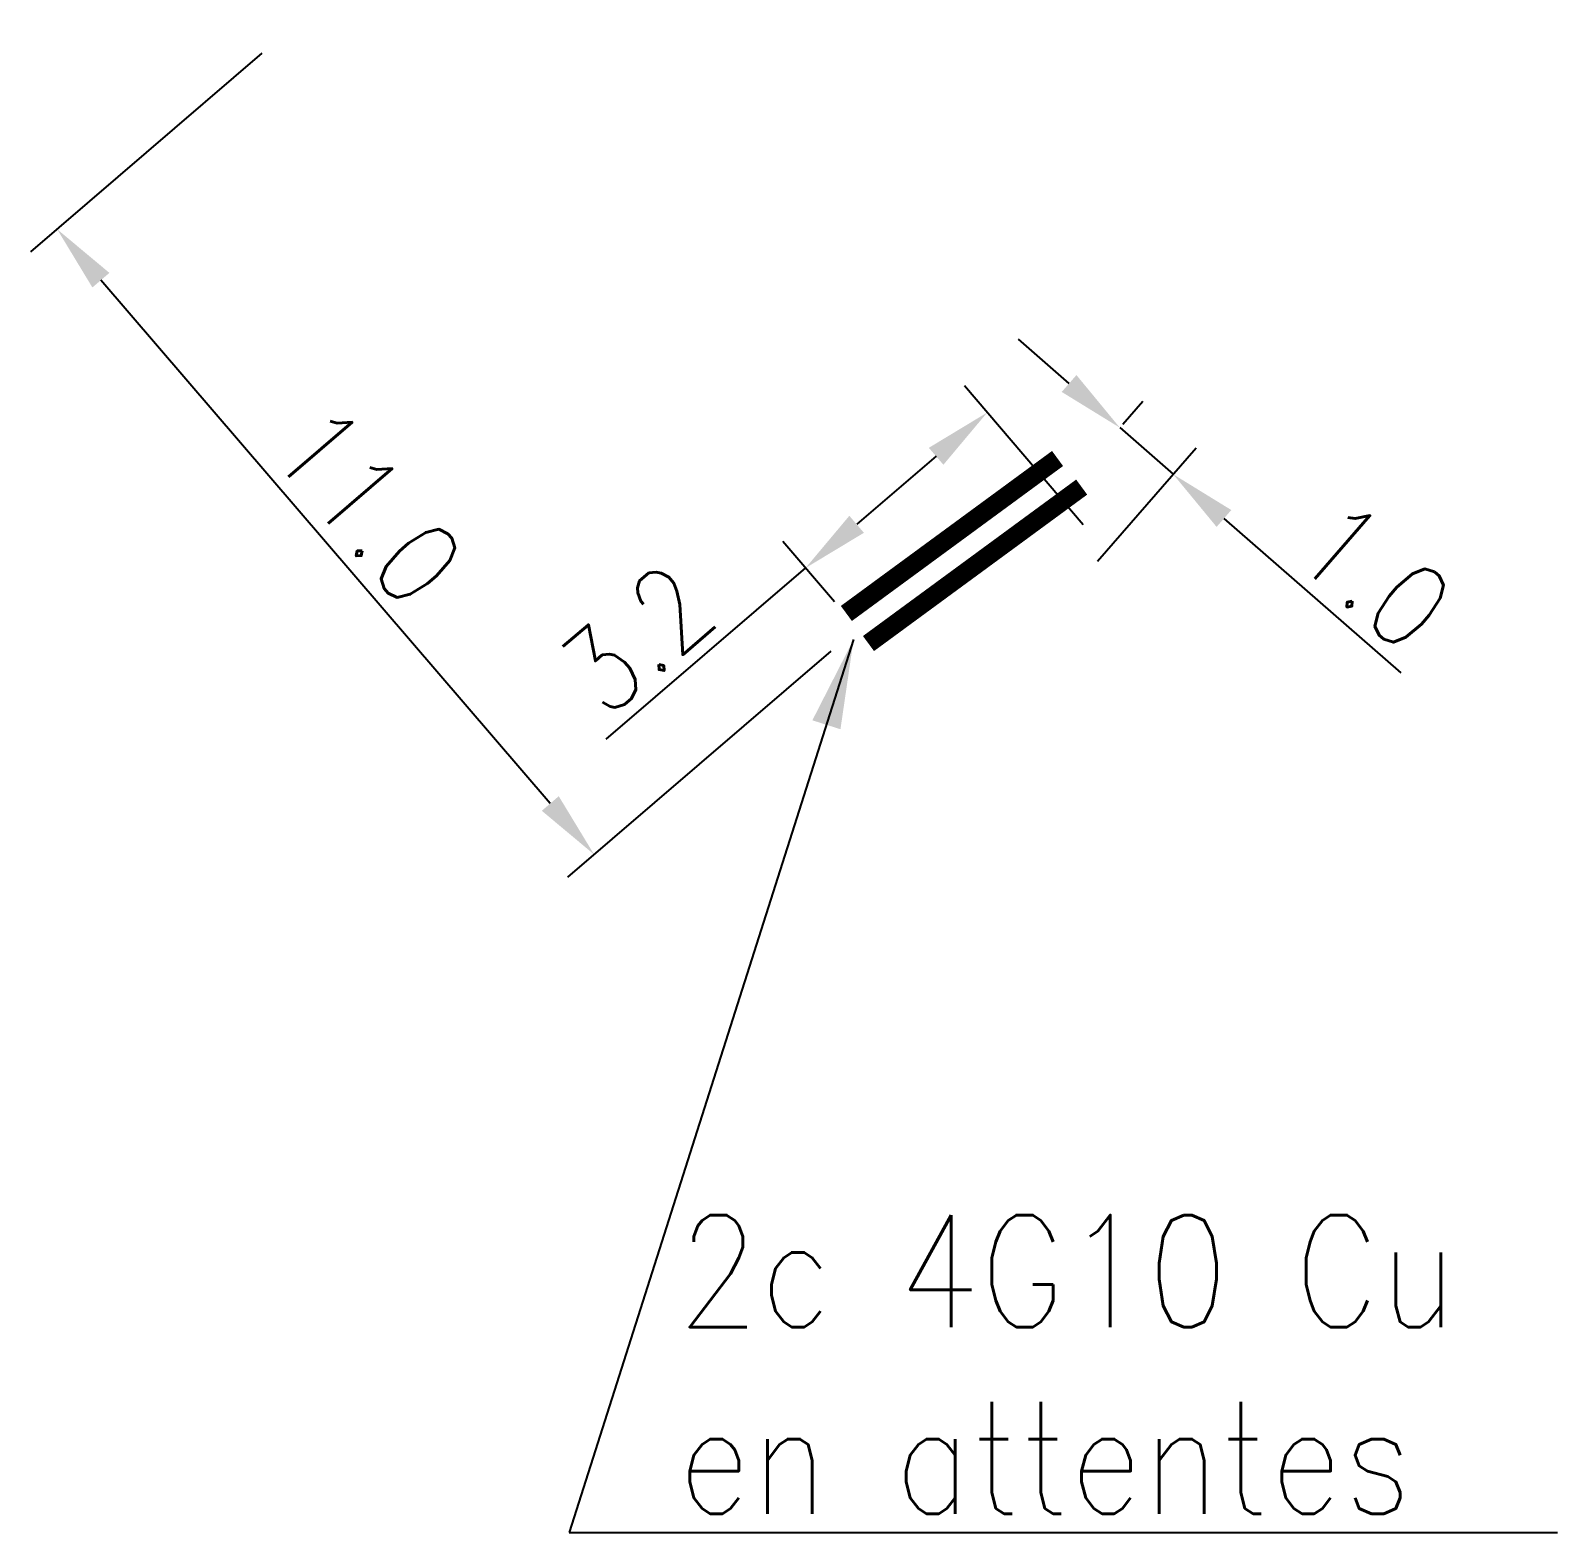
# Model space of a CAD drawing. Header units: millimetres. Extents: x 185116 to 185972, y 126995 to 127892.
# Drawn here: x 185517.32 to 185537.76, y 127562.17 to 127582.28 of the extents above; entities that cross this region are included whole.
import ezdxf

# ---------------------------------------------------------------- set-up
doc = ezdxf.new("R2010")
doc.units = ezdxf.units.MM
doc.header["$PDMODE"] = 34
doc.linetypes.add('E_ST_Cu', pattern=[2000, 1000, 1000])
doc.layers.get('Defpoints').update_dxf_attribs({"linetype": 'CONTINUOUS'})
doc.layers.add('E_110', color=1, linetype='CONTINUOUS')
doc.styles.get("Standard").update_dxf_attribs({"font": 'romans.shx', "width": 0.85})
doc.dimstyles.get("Standard").update_dxf_attribs({"dimtxt": 1.5, "dimasz": 1.2, "dimexe": 0.625, "dimexo": 0.625, "dimgap": 0.25, "dimtad": 1, "dimdec": 1, "dimzin": 0, "dimdsep": 46, "dimtxsty": 'Standard', "dimcen": -0.5, "dimadec": 0, "dimazin": 0, "dimtfac": 1, "dimtdec": 1, "dimtmove": 0, "dimatfit": 3, "dimfxl": 0, "dimtolj": 1, "dimtzin": 0, "dimarcsym": 0})

# ---------------------------------------------------------------- blocks, each defined once
blk = doc.blocks.new('*D18')
at = {"layer": 'Defpoints', "color": 0, "linetype": 'Continuous', "transparency": 16777216}
for p in [(185531.63, 127576.655), (185532.614, 127576.337), (185531.293, 127574.823)]:
    blk.add_point(p, dxfattribs=at)
at = {"layer": 'E_110', "color": 0, "linetype": 'Continuous', "lineweight": -2, "transparency": 16777216}
for p, q in [((185531.22, 127577.553), (185530.541, 127578.145)), ((185531.938, 127577.008), (185532.206, 127577.315)), ((185531.898, 127576.962), (185532.614, 127576.337)), ((185531.602, 127575.176), (185532.922, 127576.691)), ((185533.292, 127575.746), (185535.661, 127573.681))]:
    blk.add_line(p, q, dxfattribs=at)
at = {"layer": 'E_110', "color": 0, "linetype": 'Continuous', "transparency": 16777216}
for points in [[(185531.318, 127577.666), (185531.121, 127577.44), (185531.898, 127576.962)], [(185533.391, 127575.859), (185533.194, 127575.633), (185532.614, 127576.337)]]:
    blk.add_solid(points, dxfattribs=at)
at = {"layer": 'E_110', "color": 0, "linetype": 'Continuous', "transparency": 16777216, "insert": (185535.309, 127574.983), "char_height": 1.125, "attachment_point": 5, "rotation": 318.9137}
blk.add_mtext('\\A1;1.0', dxfattribs=at)
blk = doc.blocks.new('*D19')
at = {"layer": 'Defpoints', "color": 0, "linetype": 'Continuous', "transparency": 16777216}
for p in [(185530.123, 127577.164), (185531.714, 127575.305), (185528.386, 127574.273)]:
    blk.add_point(p, dxfattribs=at)
at = {"layer": 'E_110', "color": 0, "linetype": 'Continuous', "lineweight": -2, "transparency": 16777216}
for p, q in [((185531.409, 127575.661), (185529.819, 127577.52)), ((185529.44, 127576.578), (185528.376, 127575.668)), ((185528.081, 127574.629), (185527.387, 127575.439)), ((185527.692, 127575.083), (185525.016, 127572.793))]:
    blk.add_line(p, q, dxfattribs=at)
at = {"layer": 'E_110', "color": 0, "linetype": 'Continuous', "transparency": 16777216}
for points in [[(185529.342, 127576.692), (185529.537, 127576.465), (185530.123, 127577.164)], [(185528.278, 127575.782), (185528.473, 127575.554), (185527.692, 127575.083)]]:
    blk.add_solid(points, dxfattribs=at)
at = {"layer": 'E_110', "color": 0, "linetype": 'Continuous', "transparency": 16777216, "insert": (185525.432, 127574.136), "char_height": 1.125, "attachment_point": 5, "rotation": 40.5573}
blk.add_mtext('\\A1;3.2', dxfattribs=at)
blk = doc.blocks.new('*D20')
at = {"layer": 'Defpoints', "color": 0, "linetype": 'Continuous', "transparency": 16777216}
for p in [(185520.771, 127582.279), (185517.673, 127579.619), (185528.386, 127574.273)]:
    blk.add_point(p, dxfattribs=at)
at = {"layer": 'E_110', "color": 0, "linetype": 'Continuous', "lineweight": -2, "transparency": 16777216}
for p, q in [((185520.415, 127581.974), (185517.317, 127579.314)), ((185524.275, 127571.929), (185518.259, 127578.936)), ((185528.03, 127573.967), (185524.505, 127570.941))]:
    blk.add_line(p, q, dxfattribs=at)
at = {"layer": 'E_110', "color": 0, "linetype": 'Continuous', "transparency": 16777216}
for points in [[(185518.373, 127579.034), (185518.145, 127578.839), (185517.673, 127579.619)], [(185524.388, 127572.027), (185524.161, 127571.832), (185524.861, 127571.247)]]:
    blk.add_solid(points, dxfattribs=at)
at = {"layer": 'E_110', "color": 0, "linetype": 'Continuous', "transparency": 16777216, "insert": (185521.836, 127575.922), "char_height": 1.125, "attachment_point": 5, "rotation": 310.6464}
blk.add_mtext('\\A1;11.0', dxfattribs=at)

msp = doc.modelspace()

# ---------------------------------------------------------------- linework, layer by layer
at = {"layer": 'E_110', "linetype": 'E_ST_Cu', "const_width": 0.25, "flags": 128}
for points in [[(185528.238, 127574.474), (185531.065, 127576.549)], [(185528.534, 127574.071), (185531.388, 127576.166)]]:
    msp.add_lwpolyline(points, dxfattribs=at)

# ---------------------------------------------------------------- texts
at = {"layer": 'E_110', "insert": (185525.978, 127564.419), "char_height": 1.5, "attachment_point": 4}
msp.add_mtext('2c 4G10 Cu\\Pen attentes', dxfattribs=at)

# ---------------------------------------------------------------- dimensions: what is measured, and where the dimension line sits
at = {"layer": 'E_110', "linetype": 'Continuous'}
for base, p2, angle, picture, middle in [((185517.673, 127579.619), (185520.771, 127582.279), 310.6464, '*D20', (185521.267, 127575.433)), ((185530.123, 127577.164), (185531.714, 127575.305), 220.5573, '*D19', (185525.92, 127573.566))]:
    dim = msp.add_linear_dim(base=base, p1=(185528.386, 127574.273), p2=p2, angle=angle, dimstyle='Standard', override={"dimscale": 0.75}, dxfattribs=at)
    dim.commit()
    dim.dimension.update_dxf_attribs({"geometry": picture, "text_midpoint": middle, "dimtype": 160})
dim = msp.add_linear_dim(base=(185532.614, 127576.337), p1=(185531.63, 127576.655), p2=(185531.293, 127574.823), angle=138.9137, text='1.0', dimstyle='Standard', override={"dimscale": 0.75}, dxfattribs=at)
dim.commit()
dim.dimension.update_dxf_attribs({"geometry": '*D18', "text_midpoint": (185534.816, 127574.418), "dimtype": 160})

# ---------------------------------------------------------------- leaders
at = {"layer": 'E_110', "annotation_type": 0, "has_hookline": 1, "hookline_direction": 0, "text_width": 11.779}
msp.add_leader([(185528.335, 127574.127), (185524.528, 127562.169), (185525.728, 127562.169)], dimstyle='Standard', dxfattribs=at)

doc.saveas('drawing.dxf')
